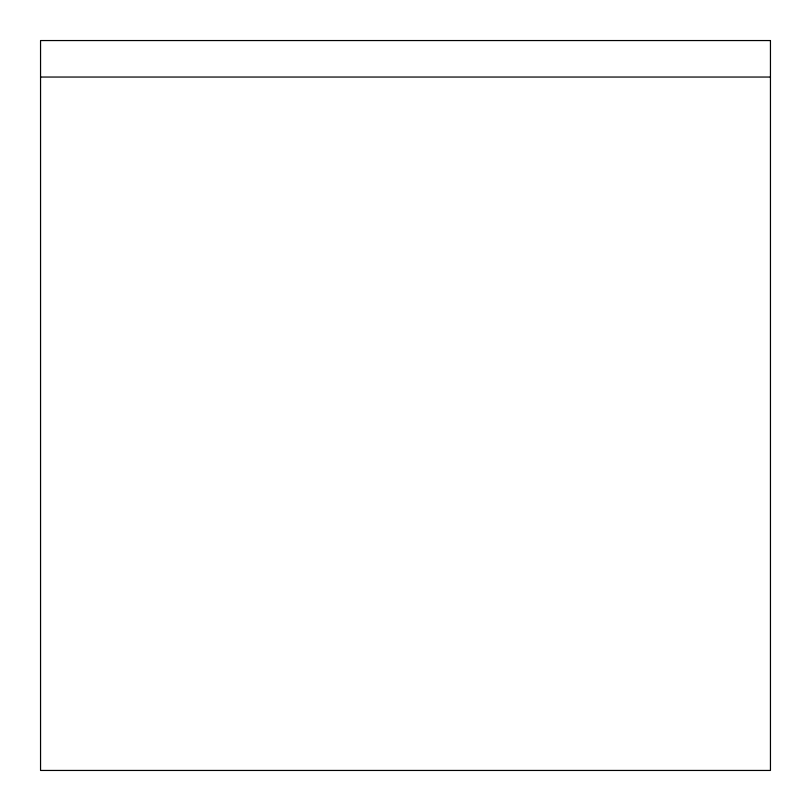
<?xml version="1.0" encoding="UTF-8"?>
<svg xmlns="http://www.w3.org/2000/svg" width="811" height="811" viewBox="0 0 811 811"><rect width="100%" height="100%" fill="white"/><g stroke="black" fill="none" stroke-linecap="round" stroke-linejoin="round"><path stroke-width="1.22" d="M40.55 77.045L770.45 77.045M770.45 40.55L40.55 40.55L40.55 770.45L770.45 770.45L770.45 40.55"/></g></svg>
